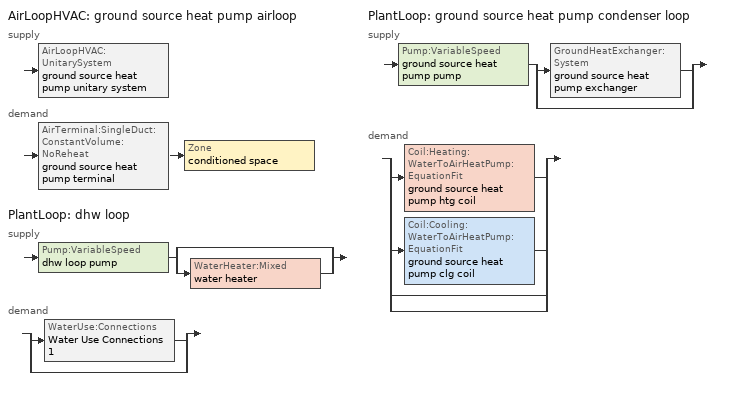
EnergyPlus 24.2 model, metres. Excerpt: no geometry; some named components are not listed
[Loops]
AirLoopHVAC 'ground source heat pump airloop'
 supply: AirLoopHVAC:UnitarySystem 'ground source heat pump unitary system'
 demand: AirTerminal:SingleDuct:ConstantVolume:NoReheat 'ground source heat pump terminal' > Zone 'conditioned space'
PlantLoop 'dhw loop'
 supply: Pump:VariableSpeed 'dhw loop pump' > split
  | bypass
  | WaterHeater:Mixed 'water heater'
 demand: split
  | WaterUse:Connections 'Water Use Connections 1'
  | bypass
PlantLoop 'ground source heat pump condenser loop'
 supply: Pump:VariableSpeed 'ground source heat pump pump' > split
  | GroundHeatExchanger:System 'ground source heat pump exchanger'
  | bypass
 demand: split
  | Coil:Heating:WaterToAirHeatPump:EquationFit 'ground source heat pump htg coil'
  | Coil:Cooling:WaterToAirHeatPump:EquationFit 'ground source heat pump clg coil'
  | bypass
  | bypass
[ZoneControl:Thermostat]
conditioned space Thermostat: Zone or ZoneList=conditioned space; Control Type Schedule=conditioned space Thermostat Schedule; Control 1=conditioned space temperature setpoint; Temperature Difference Between Cutout And Setpoint {deltaC}=0
[ThermostatSetpoint:DualSetpoint]
conditioned space temperature setpoint: Heating Setpoint Temperature Schedule=heating setpoint; Cooling Setpoint Temperature Schedule=cooling setpoint
[AirLoopHVAC:UnitarySystem] Control Type=Load; Controlling Zone or Thermostat Location=conditioned space; Dehumidification Control Type=None; Availability Schedule=Always On Discrete; Fan Placement=BlowThrough; DX Heating Coil Sizing Ratio=1; Use DOAS DX Cooling Coil=No; Minimum Supply Air Temperature {C}=2; Latent Load Control=SensibleOnlyLoadControl; Heating Supply Air Flow Rate Method=SupplyAirFlowRate; No Load Supply Air Flow Rate Method=SupplyAirFlowRate; No Load Supply Air Flow Rate {m3/s}=0; No Load Supply Air Flow Rate Control Set To Low Speed=Yes; Ancillary On-Cycle Electric Power {W}=0; Ancillary Off-Cycle Electric Power {W}=0
Name | Supply Fan | Supply Air Fan Operating Mode Schedule | Heating Coil | Cooling Supply Air Flow Rate Method | Heating Supply Air Flow Rate {m3/s} | Maximum Supply Air Temperature {C} | Maximum Outdoor Dry-Bulb Temperature for Supplemental Heater Operation {C} | Cooling Coil | Supplemental Heating Coil | Cooling Supply Air Flow Rate {m3/s}
unit heater unitary system | unit heater supply fan | unit heater auto fan schedule | unit heater htg coil | None | 0.00141584 | 48.8889 | 21
unit heater unitary system 1 | unit heater supply fan 1 | unit heater auto fan schedule 1 | unit heater htg coil 1 | None | 0.00141584 | 48.8889 | 21
ground source heat pump unitary system | ground source heat pump supply fan | ground source heat pump auto fan schedule | ground source heat pump htg coil | SupplyAirFlowRate | 0.510175 | 93.3333 | 4.44444 | ground source heat pump clg coil | ground source heat pump backup htg coil | 0.479027
[Fan:SystemModel] Availability Schedule=Always On Discrete; Speed Control Method=Discrete; Electric Power Minimum Flow Rate Fraction=0.2; Design Pressure Rise {Pa}=500; Motor Efficiency=1; Motor In Air Stream Fraction=1; Design Electric Power Consumption {W}=Autosize; Design Power Sizing Method=PowerPerFlow; Electric Power Per Unit Flow Rate Per Unit Pressure {W/((m3/s)-Pa)}=1.66667; Fan Total Efficiency=0.7; Motor Loss Radiative Fraction=0
Name | Design Maximum Air Flow Rate {m3/s} | Electric Power Per Unit Flow Rate {W/(m3/s)} | Number of Speeds | Speed Flow Fraction 1 | Speed Electric Power Fraction 1 | Speed Flow Fraction 2 | Speed Electric Power Fraction 2
unit heater supply fan; unit heater supply fan 1 | 0.00141584 | 1e-06 | 1 | 1 | 1
ground source heat pump supply fan | 0.510175 | 794.58 | 2 | 0.93895 | 0.82779 | 1 | 1
[Coil:Heating:Fuel] Availability Schedule=Always On Discrete; Fuel Type=NaturalGas; On Cycle Parasitic Electric Load {W}=0; Off Cycle Parasitic Fuel Load {W}=0
Name | Burner Efficiency | Nominal Capacity {W}
unit heater htg coil; unit heater htg coil 1 | 0.3 | 0.293071
ground source heat pump backup htg coil | 0.9 | 13375.8
[AirTerminal:SingleDuct:ConstantVolume:NoReheat]
ground source heat pump terminal: Availability Schedule=Always On Discrete; Maximum Air Flow Rate {m3/s}=0.510175
[Zone equipment]
conditioned space: unit heater unitary system, unit heater unitary system 1, ground source heat pump terminal
[AirLoopHVAC]
ground source heat pump airloop: Design Supply Air Flow Rate {m3/s}=0.510175; Design Return Air Flow Fraction of Supply Air Flow=1
[Sizing:System]
ground source heat pump airloop: Type of Load to Size On=Sensible; Design Outdoor Air Flow Rate {m3/s}=Autosize; Central Heating Maximum System Air Flow Ratio=0.3; Preheat Design Temperature {C}=7; Preheat Design Humidity Ratio {kgWater/kgDryAir}=0.008; Precool Design Temperature {C}=12.8; Precool Design Humidity Ratio {kgWater/kgDryAir}=0.008; Central Cooling Design Supply Air Temperature {C}=12.8; Central Heating Design Supply Air Temperature {C}=16.7; Type of Zone Sum to Use=NonCoincident; 100% Outdoor Air in Cooling=Yes; 100% Outdoor Air in Heating=Yes; Central Cooling Design Supply Air Humidity Ratio {kgWater/kgDryAir}=0.0085; Central Heating Design Supply Air Humidity Ratio {kgWater/kgDryAir}=0.008; Cooling Supply Air Flow Rate Method=DesignDay; Cooling Supply Air Flow Rate {m3/s}=0; Cooling Supply Air Flow Rate Per Floor Area {m3/s-m2}=0.00996765; Cooling Fraction of Autosized Cooling Supply Air Flow Rate=1; Cooling Supply Air Flow Rate Per Unit Cooling Capacity {m3/s-W}=3.94755e-05; Heating Supply Air Flow Rate Method=DesignDay; Heating Supply Air Flow Rate {m3/s}=0; Heating Supply Air Flow Rate Per Floor Area {m3/s-m2}=0.00996765; Heating Fraction of Autosized Heating Supply Air Flow Rate=1; Heating Fraction of Autosized Cooling Supply Air Flow Rate=1; Heating Supply Air Flow Rate Per Unit Heating Capacity {m3/s-W}=3.15882e-05; System Outdoor Air Method=ZoneSum; Zone Maximum Outdoor Air Fraction=1; Cooling Design Capacity Method=CoolingDesignCapacity; Cooling Design Capacity {W}=Autosize; Cooling Design Capacity Per Floor Area {W/m2}=234.7; Fraction of Autosized Cooling Design Capacity=1; Heating Design Capacity Method=HeatingDesignCapacity; Heating Design Capacity {W}=Autosize; Heating Design Capacity Per Floor Area {W/m2}=157; Fraction of Autosized Heating Design Capacity=1; Central Cooling Capacity Control Method=OnOff; Occupant Diversity=Autosize
[AvailabilityManager:Scheduled]
ground source heat pump airloop Availability Manager: Schedule=Always On Discrete
[Coil:Heating:WaterToAirHeatPump:EquationFit]
ground source heat pump htg coil: Rated Air Flow Rate {m3/s}=0.510175; Rated Water Flow Rate {m3/s}=0.000567812; Gross Rated Heating Capacity {W}=11900; Gross Rated Heating COP {W/W}=3.21972; Rated Entering Water Temperature {C}=15.5556; Rated Entering Air Dry-Bulb Temperature {C}=21.1111; Ratio of Rated Heating Capacity to Rated Cooling Capacity=1; Heating Capacity Curve=ground source heat pump htg cap curve; Heating Power Consumption Curve=ground source heat pump htg power curve; Part Load Fraction Correlation Curve=PLFCorrelationCurve 1
[Coil:Cooling:WaterToAirHeatPump:EquationFit]
ground source heat pump clg coil: Rated Air Flow Rate {m3/s}=0.479027; Rated Water Flow Rate {m3/s}=0.000567812; Gross Rated Total Cooling Capacity {W}=11900; Gross Rated Sensible Cooling Capacity {W}=9043.88; Gross Rated Cooling COP {W/W}=3.37548; Rated Entering Water Temperature {C}=26.6667; Rated Entering Air Dry-Bulb Temperature {C}=26.6667; Rated Entering Air Wet-Bulb Temperature {C}=19.4444; Total Cooling Capacity Curve=ground source heat pump clg total cap curve; Sensible Cooling Capacity Curve=ground source heat pump clg sens cap curve; Cooling Power Consumption Curve=ground source heat pump clg power curve; Part Load Fraction Correlation Curve=PLFCorrelationCurve; Nominal Time for Condensate Removal to Begin {s}=1000; Ratio of Initial Moisture Evaporation Rate and Steady State Latent Capacity=1.5; Maximum Cycling Rate {cycles/hr}=2.5; Latent Capacity Time Constant {s}=60; Fan Delay Time {s}=60
[PlantLoop] Fluid Type=Water; Minimum Loop Flow Rate {m3/s}=0; Plant Loop Demand Calculation Scheme=SingleSetpoint; Common Pipe Simulation=None
Name | Plant Equipment Operation Scheme | Maximum Loop Temperature {C} | Minimum Loop Temperature {C} | Maximum Loop Flow Rate {m3/s} | Plant Loop Volume {m3} | Load Distribution Scheme
dhw loop | dhw loop Operation Schemes | 100 | 0 | 0.01 | 0.003 | Optimal
ground source heat pump condenser loop | ground source heat pump condenser loop Operation Schemes | 48.88889 | -10.1556 | 0.000567812 | Autocalculate | SequentialLoad
[Sizing:Plant] Loop Design Temperature Difference {deltaC}=5.55556; Sizing Option=NonCoincident; Zone Timesteps in Averaging Window=1; Coincident Sizing Factor Mode=None
Name | Loop Type | Design Loop Exit Temperature {C}
dhw loop | Heating | 56
ground source heat pump condenser loop | Condenser | 29.4444
[Pump:VariableSpeed] Motor Efficiency=0.85; Fraction of Motor Inefficiencies to Fluid Stream=0; Coefficient 1 of the Part Load Performance Curve=0; Coefficient 2 of the Part Load Performance Curve=1; Coefficient 3 of the Part Load Performance Curve=0; Coefficient 4 of the Part Load Performance Curve=0; Design Minimum Flow Rate {m3/s}=0; Pump Control Type=Intermittent; Skin Loss Radiative Fraction=0.5; Design Power Sizing Method=PowerPerFlowPerPressure; Design Electric Power per Unit Flow Rate {W/(m3/s)}=348701.1; Design Shaft Power per Unit Flow Rate per Unit Head {W/((m3/s)-Pa)}=1.28205; Design Minimum Flow Rate Fraction=0
Name | Design Maximum Flow Rate {m3/s} | Design Pump Head {Pa} | Design Power Consumption {W}
dhw loop pump | 0.01 | 1 | 0
ground source heat pump pump | 0.0101511 | 20000 | 270.696
[WaterHeater:Mixed]
water heater: Tank Volume {m3}=0.170344; Setpoint Temperature Schedule=water heater setpoint; Deadband Temperature Difference {deltaC}=2; Maximum Temperature Limit {C}=99; Heater Control Type=Cycle; Heater Maximum Capacity {W}=5500.06; Heater Minimum Capacity {W}=0; Heater Ignition Minimum Flow Rate {m3/s}=0; Heater Ignition Delay {s}=0; Heater Fuel Type=Electricity; Heater Thermal Efficiency=1; Off Cycle Parasitic Fuel Consumption Rate {W}=0; Off Cycle Parasitic Fuel Type=Electricity; Off Cycle Parasitic Heat Fraction to Tank=0; On Cycle Parasitic Fuel Consumption Rate {W}=0; On Cycle Parasitic Fuel Type=Electricity; On Cycle Parasitic Heat Fraction to Tank=0; Ambient Temperature Indicator=Zone; Ambient Temperature Zone=conditioned space; Off Cycle Loss Coefficient to Ambient Temperature {W/K}=1.53643; Off Cycle Loss Fraction to Zone=1; On Cycle Loss Coefficient to Ambient Temperature {W/K}=1.53643; On Cycle Loss Fraction to Zone=1; Use Side Effectiveness=1; Source Side Effectiveness=1; Use Side Design Flow Rate {m3/s}=Autosize; Source Side Design Flow Rate {m3/s}=Autosize; Indirect Water Heating Recovery Time {hr}=1.5; Source Side Flow Control Mode=IndirectHeatPrimarySetpoint
[WaterHeater:Sizing]
water heater: Design Mode=PeakDraw; Time Storage Can Meet Peak Draw {hr}=0.538503; Time for Tank Recovery {hr}=0; Nominal Tank Volume for Autosizing Plant Connections {m3}=1
[SetpointManager:Scheduled]
Setpoint Manager Scheduled 1: Control Variable=Temperature; Schedule=dhw temp
[WaterUse:Connections]
Water Use Connections 1: Drain Water Heat Exchanger Type=None; Drain Water Heat Exchanger Destination=Plant; Water Use Equipment Name 1=dhw fixtures; Water Use Equipment Name 2=dhw distribution waste; Water Use Equipment Name 3=clothes washer; Water Use Equipment Name 4=dishwasher
[WaterUse:Equipment]
Name | Peak Flow Rate {m3/s} | Flow Rate Fraction Schedule | Target Temperature Schedule
dhw fixtures | 2.41897e-06 | dhw fixtures schedule | mixed water temperature schedule
dhw distribution waste | 7.3333e-07 | dhw fixtures schedule | mixed water temperature schedule
clothes washer | 9.69919e-07 | clothes washer schedule
dishwasher | 2.90872e-07 | dishwasher schedule
[PlantEquipmentOperationSchemes] Control Scheme Schedule Name 1=Always On Discrete
Name | Control Scheme Object Type 1 | Control Scheme Name 1
dhw loop Operation Schemes | PlantEquipmentOperation:HeatingLoad | dhw loop Heating Operation Scheme
ground source heat pump condenser loop Operation Schemes | PlantEquipmentOperation:Uncontrolled | ground source heat pump condenser loop Uncontrolled Operation Scheme
[PlantEquipmentOperation:HeatingLoad]
dhw loop Heating Operation Scheme: Load Range Lower Limit 1 {W}=0; Load Range Upper Limit 1 {W}=1000000000; Range Equipment List Name 1=dhw loop Heating Equipment List
[PlantEquipmentList]
dhw loop Heating Equipment List: WaterHeater:Mixed, water heater
ground source heat pump condenser loop Uncontrolled Equipment List: GroundHeatExchanger:System, ground source heat pump exchanger
[SetpointManager:FollowGroundTemperature]
ground source heat pump condenser loop temp: Control Variable=Temperature; Offset Temperature Difference {deltaC}=0; Maximum Setpoint Temperature {C}=48.88889; Minimum Setpoint Temperature {C}=-10.1556
[PlantEquipmentOperation:Uncontrolled]
ground source heat pump condenser loop Uncontrolled Operation Scheme: Equipment List=ground source heat pump condenser loop Uncontrolled Equipment List
[EnergyManagementSystem:GlobalVariable]
ground_source_heat_pump_airloop_Fan_RTF
infil_program_Qfan
infil_program_Qinf
natural_vent_program_Qnv
natural_vent_program_Qwhf
[EnergyManagementSystem:InternalVariable]
Name | Internal Data Index Key | Internal Data Type
ground_source_heat_pump_airloop_max_sup_fan_mfr | ground source heat pump supply fan | Fan Maximum Mass Flow Rate
ground_source_heat_pump_pump_rated_mfr | ground source heat pump pump | Pump Maximum Mass Flow Rate
[EnergyManagementSystem:Sensor]
Name | Output:Variable or Output:Meter Index Key | Output:Variable or Output:Meter
airflow_gain | infil flow | Infiltration Sensible Heat Gain Energy
airflow_gain_1 | natural vent flow | Infiltration Sensible Heat Gain Energy
airflow_gain_2 | whole house fan flow | Infiltration Sensible Heat Gain Energy
airflow_loss | infil flow | Infiltration Sensible Heat Loss Energy
airflow_loss_1 | natural vent flow | Infiltration Sensible Heat Loss Energy
airflow_loss_2 | whole house fan flow | Infiltration Sensible Heat Loss Energy
clg_load_cond |  | Cooling:EnergyTransfer:Zone:CONDITIONED SPACE
clg_sp_s; clg_sp_s_1 | cooling setpoint | Schedule Value
clothes_dryer_exhaust_0_sch_s | clothes dryer exhaust 0 schedule | Schedule Value
conditioned_space_clg_unmet_s | conditioned space | Zone Cooling Setpoint Not Met Time
conditioned_space_htg_unmet_s | conditioned space | Zone Heating Setpoint Not Met Time
cool_season | cooling season schedule | Schedule Value
dhw_loss | water heater | Water Heater Heat Loss Energy
dhw_rtf | water heater | Water Heater Runtime Fraction
fridge_tin_s; tin_s; tin_s_1 | conditioned space | Zone Mean Air Temperature
ground_source_heat_pump_airloop_Fan_RTF_s | ground source heat pump supply fan | Fan Runtime Fraction Speed 1
ground_source_heat_pump_airloop_Fan_RTF_s_1 | ground source heat pump supply fan | Fan Runtime Fraction Speed 2
ground_source_heat_pump_backup_htg_coil_s; ground_source_heat_pump_backup_htg_coil_s_1 | ground source heat pump backup htg coil | Heating Coil Heating Energy
ground_source_heat_pump_clg_coil_s; ground_source_heat_pump_clg_coil_s_1 | ground source heat pump clg coil | Cooling Coil Total Cooling Energy
ground_source_heat_pump_htg_coil_s; ground_source_heat_pump_htg_coil_s_1 | ground source heat pump htg coil | Heating Coil Heating Energy
ground_source_heat_pump_pump_mfr_s | ground source heat pump pump | Pump Mass Flow Rate
ground_source_heat_pump_pump_s | ground source heat pump pump | Pump Electricity Energy
ground_source_heat_pump_supply_fan_s | ground source heat pump supply fan | Fan Electricity Energy
ground_source_heat_pump_unitary_system_plr_s | ground source heat pump unitary system | Unitary System Part Load Ratio
htg_load_cond |  | Heating:EnergyTransfer:Zone:CONDITIONED SPACE
htg_sp_s; htg_sp_s_1 | heating setpoint | Schedule Value
ig_ee_conv | clothes dryer | Electric Equipment Convective Heating Energy
ig_ee_conv_1 | clothes washer | Electric Equipment Convective Heating Energy
ig_ee_conv_2 | cooking range | Electric Equipment Convective Heating Energy
ig_ee_conv_3 | dishwasher | Electric Equipment Convective Heating Energy
ig_ee_conv_4 | fridge | Electric Equipment Convective Heating Energy
ig_ee_conv_5 | misc plug loads | Electric Equipment Convective Heating Energy
ig_ee_conv_6 | whole house fan | Electric Equipment Convective Heating Energy
ig_ee_rad | clothes dryer | Electric Equipment Radiant Heating Energy
ig_ee_rad_1 | clothes washer | Electric Equipment Radiant Heating Energy
ig_ee_rad_2 | cooking range | Electric Equipment Radiant Heating Energy
ig_ee_rad_3 | dishwasher | Electric Equipment Radiant Heating Energy
ig_ee_rad_4 | fridge | Electric Equipment Radiant Heating Energy
ig_ee_rad_5 | misc plug loads | Electric Equipment Radiant Heating Energy
ig_ee_rad_6 | whole house fan | Electric Equipment Radiant Heating Energy
ig_lgt_conv | interior lighting | Lights Convective Heating Energy
ig_lgt_rad | interior lighting | Lights Radiant Heating Energy
ig_lgt_vis | interior lighting | Lights Visible Radiation Heating Energy
ig_oe_conv | clothes dryer 1 | Other Equipment Convective Heating Energy
ig_oe_conv_1 | cooking range 1 | Other Equipment Convective Heating Energy
ig_oe_conv_2 | general water use latent | Other Equipment Convective Heating Energy
ig_oe_conv_3 | general water use sensible | Other Equipment Convective Heating Energy
ig_oe_conv_4 | water heater energy adjustment1 | Other Equipment Convective Heating Energy
ig_oe_rad | clothes dryer 1 | Other Equipment Radiant Heating Energy
ig_oe_rad_1 | cooking range 1 | Other Equipment Radiant Heating Energy
ig_oe_rad_2 | general water use latent | Other Equipment Radiant Heating Energy
ig_oe_rad_3 | general water use sensible | Other Equipment Radiant Heating Energy
ig_oe_rad_4 | water heater energy adjustment1 | Other Equipment Radiant Heating Energy
ig_ppl_conv | occupants | People Convective Heating Energy
ig_ppl_rad | occupants | People Radiant Heating Energy
im_conv | furniture mass conditioned space 1 | Surface Inside Face Convection Heat Gain Energy
im_conv_1 | partition wall mass | Surface Inside Face Convection Heat Gain Energy
im_ig | furniture mass conditioned space 1 | Surface Inside Face Internal Gains Radiation Heat Gain Energy
im_ig_1 | partition wall mass | Surface Inside Face Internal Gains Radiation Heat Gain Energy
im_lgt | furniture mass conditioned space 1 | Surface Inside Face Lights Radiation Heat Gain Energy
im_lgt_1 | partition wall mass | Surface Inside Face Lights Radiation Heat Gain Energy
im_sol | furniture mass conditioned space 1 | Surface Inside Face Solar Radiation Heat Gain Energy
im_sol_1 | partition wall mass | Surface Inside Face Solar Radiation Heat Gain Energy
im_surf | furniture mass conditioned space 1 | Surface Inside Face Net Surface Thermal Radiation Heat Gain Energy
im_surf_1 | partition wall mass | Surface Inside Face Net Surface Thermal Radiation Heat Gain Energy
mv_conv | mech vent house fan | Electric Equipment Convective Heating Energy
mv_conv_1 | mech vent house fan cfis | Electric Equipment Convective Heating Energy
mv_conv_2 | mech vent house fan latent load | Other Equipment Convective Heating Energy
mv_conv_3 | mech vent house fan sensible load | Other Equipment Convective Heating Energy
mv_rad | mech vent house fan | Electric Equipment Radiant Heating Energy
mv_rad_1 | mech vent house fan cfis | Electric Equipment Radiant Heating Energy
mv_rad_2 | mech vent house fan latent load | Other Equipment Radiant Heating Energy
mv_rad_3 | mech vent house fan sensible load | Other Equipment Radiant Heating Energy
natural_vent_s | natural vent schedule | Schedule Value
out_pb_s |  | Site Outdoor Air Barometric Pressure
out_wt_s |  | Site Outdoor Air Humidity Ratio
site_vw_s |  | Site Wind Speed
ss_back_out | Window1 | Surface Window Shortwave from Zone Back Out Window Heat Transfer Rate
ss_back_out_1 | Window2 | Surface Window Shortwave from Zone Back Out Window Heat Transfer Rate
ss_back_out_2 | Window27 | Surface Window Shortwave from Zone Back Out Window Heat Transfer Rate
ss_back_out_3 | Window31 | Surface Window Shortwave from Zone Back Out Window Heat Transfer Rate
ss_back_out_4 | Window32 | Surface Window Shortwave from Zone Back Out Window Heat Transfer Rate
ss_back_out_5 | Window37 | Surface Window Shortwave from Zone Back Out Window Heat Transfer Rate
ss_back_out_6 | Window8 | Surface Window Shortwave from Zone Back Out Window Heat Transfer Rate
ss_conv | Door1 | Surface Inside Face Convection Heat Gain Energy
ss_conv_1 | Window1 | Surface Inside Face Convection Heat Gain Energy
ss_conv_2 | Window2 | Surface Inside Face Convection Heat Gain Energy
ss_conv_3 | Window27 | Surface Inside Face Convection Heat Gain Energy
ss_conv_4 | Window31 | Surface Inside Face Convection Heat Gain Energy
ss_conv_5 | Window32 | Surface Inside Face Convection Heat Gain Energy
ss_conv_6 | Window37 | Surface Inside Face Convection Heat Gain Energy
ss_conv_7 | Window8 | Surface Inside Face Convection Heat Gain Energy
ss_ig | Door1 | Surface Inside Face Internal Gains Radiation Heat Gain Energy
ss_ig_1 | Window1 | Surface Inside Face Internal Gains Radiation Heat Gain Energy
ss_ig_2 | Window2 | Surface Inside Face Internal Gains Radiation Heat Gain Energy
ss_ig_3 | Window27 | Surface Inside Face Internal Gains Radiation Heat Gain Energy
ss_ig_4 | Window31 | Surface Inside Face Internal Gains Radiation Heat Gain Energy
ss_ig_5 | Window32 | Surface Inside Face Internal Gains Radiation Heat Gain Energy
ss_ig_6 | Window37 | Surface Inside Face Internal Gains Radiation Heat Gain Energy
ss_ig_7 | Window8 | Surface Inside Face Internal Gains Radiation Heat Gain Energy
ss_lgt | Door1 | Surface Inside Face Lights Radiation Heat Gain Energy
ss_sol | Door1 | Surface Inside Face Solar Radiation Heat Gain Energy
ss_surf | Door1 | Surface Inside Face Net Surface Thermal Radiation Heat Gain Energy
ss_surf_1 | Window1 | Surface Inside Face Net Surface Thermal Radiation Heat Gain Energy
ss_surf_2 | Window2 | Surface Inside Face Net Surface Thermal Radiation Heat Gain Energy
ss_surf_3 | Window27 | Surface Inside Face Net Surface Thermal Radiation Heat Gain Energy
ss_surf_4 | Window31 | Surface Inside Face Net Surface Thermal Radiation Heat Gain Energy
ss_surf_5 | Window32 | Surface Inside Face Net Surface Thermal Radiation Heat Gain Energy
ss_surf_6 | Window37 | Surface Inside Face Net Surface Thermal Radiation Heat Gain Energy
ss_surf_7 | Window8 | Surface Inside Face Net Surface Thermal Radiation Heat Gain Energy
ss_trans_in | Window1 | Surface Window Transmitted Solar Radiation Rate
ss_trans_in_1 | Window2 | Surface Window Transmitted Solar Radiation Rate
ss_trans_in_2 | Window27 | Surface Window Transmitted Solar Radiation Rate
ss_trans_in_3 | Window31 | Surface Window Transmitted Solar Radiation Rate
ss_trans_in_4 | Window32 | Surface Window Transmitted Solar Radiation Rate
ss_trans_in_5 | Window37 | Surface Window Transmitted Solar Radiation Rate
ss_trans_in_6 | Window8 | Surface Window Transmitted Solar Radiation Rate
ss_trans_out | Window1 | Surface Inside Face Initial Transmitted Diffuse Transmitted Out Window Solar Radiation Rate
ss_trans_out_1 | Window2 | Surface Inside Face Initial Transmitted Diffuse Transmitted Out Window Solar Radiation Rate
ss_trans_out_2 | Window27 | Surface Inside Face Initial Transmitted Diffuse Transmitted Out Window Solar Radiation Rate
ss_trans_out_3 | Window31 | Surface Inside Face Initial Transmitted Diffuse Transmitted Out Window Solar Radiation Rate
ss_trans_out_4 | Window32 | Surface Inside Face Initial Transmitted Diffuse Transmitted Out Window Solar Radiation Rate
ss_trans_out_5 | Window37 | Surface Inside Face Initial Transmitted Diffuse Transmitted Out Window Solar Radiation Rate
ss_trans_out_6 | Window8 | Surface Inside Face Initial Transmitted Diffuse Transmitted Out Window Solar Radiation Rate
s_conv | Floor1 | Surface Inside Face Convection Heat Gain Energy
s_conv_1 | FoundationWall1 | Surface Inside Face Convection Heat Gain Energy
s_conv_10 | Wall1:225 | Surface Inside Face Convection Heat Gain Energy
s_conv_11 | Wall1:315 | Surface Inside Face Convection Heat Gain Energy
s_conv_12 | Wall1:45 | Surface Inside Face Convection Heat Gain Energy
s_conv_2 | inferred conditioned ceiling | Surface Inside Face Convection Heat Gain Energy
s_conv_3 | inferred conditioned floor | Surface Inside Face Convection Heat Gain Energy
s_conv_4 | RimJoist1:135 | Surface Inside Face Convection Heat Gain Energy
s_conv_5 | RimJoist1:225 | Surface Inside Face Convection Heat Gain Energy
s_conv_6 | RimJoist1:315 | Surface Inside Face Convection Heat Gain Energy
s_conv_7 | RimJoist1:45 | Surface Inside Face Convection Heat Gain Energy
s_conv_8 | Slab1 | Surface Inside Face Convection Heat Gain Energy
s_conv_9 | Wall1:135 | Surface Inside Face Convection Heat Gain Energy
s_ig | Floor1 | Surface Inside Face Internal Gains Radiation Heat Gain Energy
s_ig_1 | FoundationWall1 | Surface Inside Face Internal Gains Radiation Heat Gain Energy
s_ig_10 | Wall1:225 | Surface Inside Face Internal Gains Radiation Heat Gain Energy
s_ig_11 | Wall1:315 | Surface Inside Face Internal Gains Radiation Heat Gain Energy
s_ig_12 | Wall1:45 | Surface Inside Face Internal Gains Radiation Heat Gain Energy
s_ig_2 | inferred conditioned ceiling | Surface Inside Face Internal Gains Radiation Heat Gain Energy
s_ig_3 | inferred conditioned floor | Surface Inside Face Internal Gains Radiation Heat Gain Energy
s_ig_4 | RimJoist1:135 | Surface Inside Face Internal Gains Radiation Heat Gain Energy
s_ig_5 | RimJoist1:225 | Surface Inside Face Internal Gains Radiation Heat Gain Energy
s_ig_6 | RimJoist1:315 | Surface Inside Face Internal Gains Radiation Heat Gain Energy
s_ig_7 | RimJoist1:45 | Surface Inside Face Internal Gains Radiation Heat Gain Energy
s_ig_8 | Slab1 | Surface Inside Face Internal Gains Radiation Heat Gain Energy
s_ig_9 | Wall1:135 | Surface Inside Face Internal Gains Radiation Heat Gain Energy
s_lgt | Floor1 | Surface Inside Face Lights Radiation Heat Gain Energy
s_lgt_1 | FoundationWall1 | Surface Inside Face Lights Radiation Heat Gain Energy
s_lgt_10 | Wall1:225 | Surface Inside Face Lights Radiation Heat Gain Energy
s_lgt_11 | Wall1:315 | Surface Inside Face Lights Radiation Heat Gain Energy
s_lgt_12 | Wall1:45 | Surface Inside Face Lights Radiation Heat Gain Energy
s_lgt_2 | inferred conditioned ceiling | Surface Inside Face Lights Radiation Heat Gain Energy
s_lgt_3 | inferred conditioned floor | Surface Inside Face Lights Radiation Heat Gain Energy
s_lgt_4 | RimJoist1:135 | Surface Inside Face Lights Radiation Heat Gain Energy
s_lgt_5 | RimJoist1:225 | Surface Inside Face Lights Radiation Heat Gain Energy
s_lgt_6 | RimJoist1:315 | Surface Inside Face Lights Radiation Heat Gain Energy
s_lgt_7 | RimJoist1:45 | Surface Inside Face Lights Radiation Heat Gain Energy
s_lgt_8 | Slab1 | Surface Inside Face Lights Radiation Heat Gain Energy
s_lgt_9 | Wall1:135 | Surface Inside Face Lights Radiation Heat Gain Energy
s_sol | Floor1 | Surface Inside Face Solar Radiation Heat Gain Energy
s_sol_1 | FoundationWall1 | Surface Inside Face Solar Radiation Heat Gain Energy
s_sol_10 | Wall1:225 | Surface Inside Face Solar Radiation Heat Gain Energy
s_sol_11 | Wall1:315 | Surface Inside Face Solar Radiation Heat Gain Energy
s_sol_12 | Wall1:45 | Surface Inside Face Solar Radiation Heat Gain Energy
s_sol_2 | inferred conditioned ceiling | Surface Inside Face Solar Radiation Heat Gain Energy
s_sol_3 | inferred conditioned floor | Surface Inside Face Solar Radiation Heat Gain Energy
s_sol_4 | RimJoist1:135 | Surface Inside Face Solar Radiation Heat Gain Energy
s_sol_5 | RimJoist1:225 | Surface Inside Face Solar Radiation Heat Gain Energy
s_sol_6 | RimJoist1:315 | Surface Inside Face Solar Radiation Heat Gain Energy
s_sol_7 | RimJoist1:45 | Surface Inside Face Solar Radiation Heat Gain Energy
s_sol_8 | Slab1 | Surface Inside Face Solar Radiation Heat Gain Energy
s_sol_9 | Wall1:135 | Surface Inside Face Solar Radiation Heat Gain Energy
s_surf | Floor1 | Surface Inside Face Net Surface Thermal Radiation Heat Gain Energy
s_surf_1 | FoundationWall1 | Surface Inside Face Net Surface Thermal Radiation Heat Gain Energy
s_surf_10 | Wall1:225 | Surface Inside Face Net Surface Thermal Radiation Heat Gain Energy
s_surf_11 | Wall1:315 | Surface Inside Face Net Surface Thermal Radiation Heat Gain Energy
s_surf_12 | Wall1:45 | Surface Inside Face Net Surface Thermal Radiation Heat Gain Energy
s_surf_2 | inferred conditioned ceiling | Surface Inside Face Net Surface Thermal Radiation Heat Gain Energy
s_surf_3 | inferred conditioned floor | Surface Inside Face Net Surface Thermal Radiation Heat Gain Energy
s_surf_4 | RimJoist1:135 | Surface Inside Face Net Surface Thermal Radiation Heat Gain Energy
s_surf_5 | RimJoist1:225 | Surface Inside Face Net Surface Thermal Radiation Heat Gain Energy
s_surf_6 | RimJoist1:315 | Surface Inside Face Net Surface Thermal Radiation Heat Gain Energy
s_surf_7 | RimJoist1:45 | Surface Inside Face Net Surface Thermal Radiation Heat Gain Energy
s_surf_8 | Slab1 | Surface Inside Face Net Surface Thermal Radiation Heat Gain Energy
s_surf_9 | Wall1:135 | Surface Inside Face Net Surface Thermal Radiation Heat Gain Energy
tout_s | conditioned space | Zone Outdoor Air Drybulb Temperature
unit_heater_htg_coil_1_s | unit heater htg coil 1 | Heating Coil Heating Energy
unit_heater_htg_coil_s | unit heater htg coil | Heating Coil Heating Energy
unit_heater_supply_fan_1_s | unit heater supply fan 1 | Fan Electricity Energy
unit_heater_supply_fan_s | unit heater supply fan | Fan Electricity Energy
water_heater_energy | water heater | Water Heater Electricity Rate
water_heater_off_cycle_parasitic | water heater | Water Heater Off Cycle Parasitic Electricity Rate
water_heater_on_cycle_parasitic | water heater | Water Heater On Cycle Parasitic Electricity Rate
win_s | conditioned space | Zone Air Humidity Ratio
[EnergyManagementSystem:Actuator]
Name | Actuated Component Unique | Actuated Component Type | Actuated Component Control Type
fridge_schedule_act | fridge schedule | Schedule:Constant | Schedule Value
ground_source_heat_pump_pump_pressure_rise_act | ground source heat pump pump | Pump | Pump Pressure Rise
infil_flow_act | infil flow | Zone Infiltration | Air Exchange Flow Rate
mech_vent_house_fan_cfis_act | mech vent house fan cfis | ElectricEquipment | Electricity Rate
mech_vent_house_fan_latent_load_act | mech vent house fan latent load | OtherEquipment | Power Level
mech_vent_house_fan_sensible_load_act | mech vent house fan sensible load | OtherEquipment | Power Level
natural_vent_flow_act | natural vent flow | Zone Infiltration | Air Exchange Flow Rate
water_heater_ec_adj_act | water heater energy adjustment1 | OtherEquipment | Power Level
whole_house_fan_act | whole house fan | ElectricEquipment | Electricity Rate
whole_house_fan_flow_act | whole house fan flow | Zone Infiltration | Air Exchange Flow Rate
whole_house_fan_mix_act | whole house fan mix | ZoneMixing | Air Exchange Flow Rate
[EnergyManagementSystem:Program]
component_loads_program: Set loads_htg_walls = 0; Set loads_htg_rim_joists = 0; Set loads_htg_foundation_walls = 0; Set loads_htg_floors = 0; Set loads_htg_slabs = 0; Set loads_htg_ceilings = 0; Set loads_htg_roofs = 0; Set loads_htg_windows_conduction = 0; Set loads_htg_windows_solar = 0; Set loads_htg_doors = 0; Set loads_htg_skylights_conduction = 0; Set loads_htg_skylights_solar = 0; Set loads_htg_internal_mass = 0; Set loads_htg_intgains = 0; Set loads_htg_lighting = 0; Set loads_htg_infil = 0; Set loads_htg_mechvent = 0; Set loads_htg_natvent = 0; Set loads_htg_whf = 0; Set loads_htg_ducts = 0; Set loads_clg_walls = 0; Set loads_clg_rim_joists = 0; Set loads_clg_foundation_walls = 0; Set loads_clg_floors = 0; Set loads_clg_slabs = 0; Set loads_clg_ceilings = 0; Set loads_clg_roofs = 0; Set loads_clg_windows_conduction = 0; Set loads_clg_windows_solar = 0; Set loads_clg_doors = 0; Set loads_clg_skylights_conduction = 0; Set loads_clg_skylights_solar = 0; Set loads_clg_internal_mass = 0; Set loads_clg_intgains = 0; Set loads_clg_lighting = 0; Set loads_clg_infil = 0; Set loads_clg_mechvent = 0; Set loads_clg_natvent = 0; Set loads_clg_whf = 0; Set loads_clg_ducts = 0; Set hr_walls = 0; Set hr_walls = hr_walls + s_conv_9 + s_ig_9 + s_sol_9 + s_lgt_9 + s_surf_9; Set hr_walls = hr_walls + s_conv_10 + s_ig_10 + s_sol_10 + s_lgt_10 + s_surf_10; Set hr_walls = hr_walls + s_conv_11 + s_ig_11 + s_sol_11 + s_lgt_11 + s_surf_11; Set hr_walls = hr_walls + s_conv_12 + s_ig_12 + s_sol_12 + s_lgt_12 + s_surf_12; Set hr_rim_joists = 0; Set hr_rim_joists = hr_rim_joists + s_conv_4 + s_ig_4 + s_sol_4 + s_lgt_4 + s_surf_4; Set hr_rim_joists = hr_rim_joists + s_conv_5 + s_ig_5 + s_sol_5 + s_lgt_5 + s_surf_5; Set hr_rim_joists = hr_rim_joists + s_conv_6 + s_ig_6 + s_sol_6 + s_lgt_6 + s_surf_6; Set hr_rim_joists = hr_rim_joists + s_conv_7 + s_ig_7 + s_sol_7 + s_lgt_7 + s_surf_7; Set hr_foundation_walls = 0; Set hr_foundation_walls = hr_foundation_walls + s_conv_1 + s_ig_1 + s_sol_1 + s_lgt_1 + s_surf_1; Set hr_floors = 0; Set hr_slabs = 0; Set hr_slabs = hr_slabs + s_conv_8 + s_ig_8 + s_sol_8 + s_lgt_8 + s_surf_8; Set hr_ceilings = 0; Set hr_ceilings = hr_ceilings + s_conv + s_ig + s_sol + s_lgt + s_surf; Set hr_roofs = 0; Set hr_windows_conduction = 0; Set hr_windows_conduction = hr_windows_conduction + ss_conv_1; Set hr_windows_conduction = hr_windows_conduction + ss_ig_1; Set hr_windows_conduction = hr_windows_conduction + ss_surf_1; Set hr_windows_conduction = hr_windows_conduction + ss_conv_2; Set hr_windows_conduction = hr_windows_conduction + ss_ig_2; Set hr_windows_conduction = hr_windows_conduction + ss_surf_2; Set hr_windows_conduction = hr_windows_conduction + ss_conv_3; Set hr_windows_conduction = hr_windows_conduction + ss_ig_3; Set hr_windows_conduction = hr_windows_conduction + ss_surf_3; Set hr_windows_conduction = hr_windows_conduction + ss_conv_4; Set hr_windows_conduction = hr_windows_conduction + ss_ig_4; Set hr_windows_conduction = hr_windows_conduction + ss_surf_4; Set hr_windows_conduction = hr_windows_conduction + ss_conv_5; Set hr_windows_conduction = hr_windows_conduction + ss_ig_5; Set hr_windows_conduction = hr_windows_conduction + ss_surf_5; Set hr_windows_conduction = hr_windows_conduction + ss_conv_6; Set hr_windows_conduction = hr_windows_conduction + ss_ig_6; Set hr_windows_conduction = hr_windows_conduction + ss_surf_6; Set hr_windows_conduction = hr_windows_conduction + ss_conv_7; Set hr_windows_conduction = hr_windows_conduction + ss_ig_7; Set hr_windows_conduction = hr_windows_conduction + ss_surf_7; Set hr_windows_solar = 0; Set hr_windows_solar = hr_windows_solar - ss_trans_in * ZoneTimestep * 3600 + ss_back_out * ZoneTimestep * 3600 + ss_trans_out * ZoneTimestep * 3600; Set hr_windows_solar = hr_windows_solar - ss_trans_in_1 * ZoneTimestep * 3600 + ss_back_out_1 * ZoneTimestep * 3600 + ss_trans_out_1 * ZoneTimestep * 3600; Set hr_windows_solar = hr_windows_solar - ss_trans_in_2 * ZoneTimestep * 3600 + ss_back_out_2 * ZoneTimestep * 3600 + ss_trans_out_2 * ZoneTimestep * 3600; Set hr_windows_solar = hr_windows_solar - ss_trans_in_3 * ZoneTimestep * 3600 + ss_back_out_3 * ZoneTimestep * 3600 + ss_trans_out_3 * ZoneTimestep * 3600; Set hr_windows_solar = hr_windows_solar - ss_trans_in_4 * ZoneTimestep * 3600 + ss_back_out_4 * ZoneTimestep * 3600 + ss_trans_out_4 * ZoneTimestep * 3600; Set hr_windows_solar = hr_windows_solar - ss_trans_in_5 * ZoneTimestep * 3600 + ss_back_out_5 * ZoneTimestep * 3600 + ss_trans_out_5 * ZoneTimestep * 3600; Set hr_windows_solar = hr_windows_solar - ss_trans_in_6 * ZoneTimestep * 3600 + ss_back_out_6 * ZoneTimestep * 3600 + ss_trans_out_6 * ZoneTimestep * 3600; Set hr_doors = 0; Set hr_doors = hr_doors + ss_sol; Set hr_doors = hr_doors + ss_lgt; Set hr_doors = hr_doors + ss_conv; Set hr_doors = hr_doors + ss_ig; Set hr_doors = hr_doors + ss_surf; Set hr_skylights_conduction = 0; Set hr_skylights_solar = 0; Set hr_internal_mass = 0; Set hr_internal_mass = hr_internal_mass + s_conv_2 + s_ig_2 + s_sol_2 + s_lgt_2 + s_surf_2; Set hr_internal_mass = hr_internal_mass + s_conv_3 + s_ig_3 + s_sol_3 + s_lgt_3 + s_surf_3; Set hr_internal_mass = hr_internal_mass + im_conv + im_ig + im_sol + im_lgt + im_surf; Set hr_internal_mass = hr_internal_mass + im_conv_1 + im_ig_1 + im_sol_1 + im_lgt_1 + im_surf_1; Set hr_intgains = 0; Set hr_intgains = hr_intgains - ig_ee_conv - ig_ee_rad - ig_ee_conv_1 - ig_ee_rad_1 - ig_ee_conv_2 - ig_ee_rad_2 - ig_ee_conv_3 - ig_ee_rad_3 - ig_ee_conv_4 - ig_ee_rad_4 - ig_ee_conv_5 - ig_ee_rad_5 - ig_ee_conv_6 - ig_ee_rad_6 - ig_oe_conv - ig_oe_rad - ig_oe_conv_1 - ig_oe_rad_1 - ig_oe_conv_2 - ig_oe_rad_2 - ig_oe_conv_3 - ig_oe_rad_3 - ig_oe_conv_4 - ig_oe_rad_4 - ig_ppl_conv - ig_ppl_rad; Set hr_lighting = 0; Set hr_lighting = hr_lighting - ig_lgt_conv - ig_lgt_rad - ig_lgt_vis; Set hr_infil = 0; Set hr_infil = hr_infil - airflow_gain + airflow_loss; Set hr_natvent = 0; Set hr_natvent = hr_natvent - airflow_gain_1 + airflow_loss_1; Set hr_whf = 0; Set hr_whf = hr_whf - airflow_gain_2 + airflow_loss_2; Set hr_mechvent = 0; Set hr_mechvent = hr_mechvent - mv_conv - mv_rad - mv_conv_1 - mv_rad_1 - mv_conv_2 - mv_rad_2 - mv_conv_3 - mv_rad_3; Set hr_ducts = 0; Set hr_intgains = hr_intgains + dhw_loss * (1.0*(1-dhw_rtf) + 1.0*dhw_rtf); Set htg_mode = 0; Set clg_mode = 0; If (htg_load_cond > 0); Set htg_mode = 1.0; ElseIf (clg_load_cond > 0); Set clg_mode = 1.0; Else; Set htg_season = 0; Set clg_season = 0; If ((DayOfYear >= 1) && (DayOfYear <= 365)); Set clg_season = 1; EndIf; If ((DayOfYear >= 1) && (DayOfYear <= 365)); Set htg_season = 1; EndIf; If ((airflow_gain_1 <> 0) || (airflow_loss_1 <> 0)) && (clg_season == 1); Set clg_mode = 1.0; ElseIf ((airflow_gain_2 <> 0) || (airflow_loss_2 <> 0)) && (clg_season == 1); Set clg_mode = 1.0; Else; Set Tmid_setpoint = (htg_sp_s_1 + clg_sp_s_1) / 2; If (tin_s_1 > Tmid_setpoint) && (clg_season == 1); Set clg_mode = 1.0; ElseIf (tin_s_1 < Tmid_setpoint) && (htg_season == 1); Set htg_mode = 1.0; EndIf; EndIf; EndIf; Set loads_htg_walls = loads_htg_walls + (hr_walls * htg_mode * 1); Set loads_htg_rim_joists = loads_htg_rim_joists + (hr_rim_joists * htg_mode * 1); Set loads_htg_foundation_walls = loads_htg_foundation_walls + (hr_foundation_walls * htg_mode * 1); Set loads_htg_floors = loads_htg_floors + (hr_floors * htg_mode * 1); Set loads_htg_slabs = loads_htg_slabs + (hr_slabs * htg_mode * 1); Set loads_htg_ceilings = loads_htg_ceilings + (hr_ceilings * htg_mode * 1); Set loads_htg_roofs = loads_htg_roofs + (hr_roofs * htg_mode * 1); Set loads_htg_windows_conduction = loads_htg_windows_conduction + (hr_windows_conduction * htg_mode * 1); Set loads_htg_windows_solar = loads_htg_windows_solar + (hr_windows_solar * htg_mode * 1); Set loads_htg_doors = loads_htg_doors + (hr_doors * htg_mode * 1); Set loads_htg_skylights_conduction = loads_htg_skylights_conduction + (hr_skylights_conduction * htg_mode * 1); Set loads_htg_skylights_solar = loads_htg_skylights_solar + (hr_skylights_solar * htg_mode * 1); Set loads_htg_internal_mass = loads_htg_internal_mass + (hr_internal_mass * htg_mode * 1); Set loads_htg_intgains = loads_htg_intgains + (hr_intgains * htg_mode * 1); Set loads_htg_lighting = loads_htg_lighting + (hr_lighting * htg_mode * 1); Set loads_htg_infil = loads_htg_infil + (hr_infil * htg_mode * 1); Set loads_htg_mechvent = loads_htg_mechvent + (hr_mechvent * htg_mode * 1); Set loads_htg_natvent = loads_htg_natvent + (hr_natvent * htg_mode * 1); Set loads_htg_whf = loads_htg_whf + (hr_whf * htg_mode * 1); Set loads_htg_ducts = loads_htg_ducts + (hr_ducts * htg_mode * 1); Set loads_clg_walls = loads_clg_walls + (-hr_walls * clg_mode * 1); Set loads_clg_rim_joists = loads_clg_rim_joists + (-hr_rim_joists * clg_mode * 1); Set loads_clg_foundation_walls = loads_clg_foundation_walls + (-hr_foundation_walls * clg_mode * 1); Set loads_clg_floors = loads_clg_floors + (-hr_floors * clg_mode * 1); Set loads_clg_slabs = loads_clg_slabs + (-hr_slabs * clg_mode * 1); Set loads_clg_ceilings = loads_clg_ceilings + (-hr_ceilings * clg_mode * 1); Set loads_clg_roofs = loads_clg_roofs + (-hr_roofs * clg_mode * 1); Set loads_clg_windows_conduction = loads_clg_windows_conduction + (-hr_windows_conduction * clg_mode * 1); Set loads_clg_windows_solar = loads_clg_windows_solar + (-hr_windows_solar * clg_mode * 1); Set loads_clg_doors = loads_clg_doors + (-hr_doors * clg_mode * 1); Set loads_clg_skylights_conduction = loads_clg_skylights_conduction + (-hr_skylights_conduction * clg_mode * 1); Set loads_clg_skylights_solar = loads_clg_skylights_solar + (-hr_skylights_solar * clg_mode * 1); Set loads_clg_internal_mass = loads_clg_internal_mass + (-hr_internal_mass * clg_mode * 1); Set loads_clg_intgains = loads_clg_intgains + (-hr_intgains * clg_mode * 1); Set loads_clg_lighting = loads_clg_lighting + (-hr_lighting * clg_mode * 1); Set loads_clg_infil = loads_clg_infil + (-hr_infil * clg_mode * 1); Set loads_clg_mechvent = loads_clg_mechvent + (-hr_mechvent * clg_mode * 1); Set loads_clg_natvent = loads_clg_natvent + (-hr_natvent * clg_mode * 1); Set loads_clg_whf = loads_clg_whf + (-hr_whf * clg_mode * 1); Set loads_clg_ducts = loads_clg_ducts + (-hr_ducts * clg_mode * 1)
fridge_schedule_program: Set Tin = fridge_tin_s*(9.0/5.0)+32.0; Set fridge_schedule_act = 0; If (Hour == 0); Set fridge_schedule_act = (-0.487+0.019*Tin); ElseIf (Hour == 1); Set fridge_schedule_act = (-0.34+0.016*Tin); ElseIf (Hour == 2); Set fridge_schedule_act = (-0.37+0.017*Tin); ElseIf (Hour == 3); Set fridge_schedule_act = (-0.361+0.016*Tin); ElseIf (Hour == 4); Set fridge_schedule_act = (-0.515+0.018*Tin); ElseIf (Hour == 5); Set fridge_schedule_act = (-0.684+0.021*Tin); ElseIf (Hour == 6); Set fridge_schedule_act = (-0.471+0.019*Tin); ElseIf (Hour == 7); Set fridge_schedule_act = (-0.159+0.015*Tin); ElseIf (Hour == 8); Set fridge_schedule_act = (-0.079+0.015*Tin); ElseIf (Hour == 9); Set fridge_schedule_act = (-0.417+0.019*Tin); ElseIf (Hour == 10); Set fridge_schedule_act = (-0.411+0.018*Tin); ElseIf (Hour == 11); Set fridge_schedule_act = (-0.386+0.018*Tin); ElseIf (Hour == 12); Set fridge_schedule_act = (-0.24+0.016*Tin); ElseIf (Hour == 13); Set fridge_schedule_act = (-0.314+0.017*Tin); ElseIf (Hour == 14); Set fridge_schedule_act = (-0.16+0.015*Tin); ElseIf (Hour == 15); Set fridge_schedule_act = (-0.121+0.015*Tin); ElseIf (Hour == 16); Set fridge_schedule_act = (-0.469+0.02*Tin); ElseIf (Hour == 17); Set fridge_schedule_act = (-0.412+0.02*Tin); ElseIf (Hour == 18); Set fridge_schedule_act = (-0.091+0.017*Tin); ElseIf (Hour == 19); Set fridge_schedule_act = (0.077+0.014*Tin); ElseIf (Hour == 20); Set fridge_schedule_act = (-0.118+0.016*Tin); ElseIf (Hour == 21); Set fridge_schedule_act = (-0.247+0.017*Tin); ElseIf (Hour == 22); Set fridge_schedule_act = (-0.445+0.019*Tin); ElseIf (Hour == 23); Set fridge_schedule_act = (-0.544+0.02*Tin); EndIf
ground_source_heat_pump_pump_disaggregate_program: Set ground_source_heat_pump_pump_clg = 0; Set ground_source_heat_pump_pump_primary_htg = 0; Set ground_source_heat_pump_pump_backup_htg = 0; If ground_source_heat_pump_clg_coil_s > 0; Set ground_source_heat_pump_pump_clg = ground_source_heat_pump_pump_s; ElseIf ground_source_heat_pump_htg_coil_s > 0 && (ground_source_heat_pump_backup_htg_coil_s > 0); Set ground_source_heat_pump_pump_primary_htg = ground_source_heat_pump_pump_s * ground_source_heat_pump_htg_coil_s / (ground_source_heat_pump_htg_coil_s + ground_source_heat_pump_backup_htg_coil_s); Set ground_source_heat_pump_pump_backup_htg = ground_source_heat_pump_pump_s * ground_source_heat_pump_backup_htg_coil_s / (ground_source_heat_pump_htg_coil_s + ground_source_heat_pump_backup_htg_coil_s); ElseIf ground_source_heat_pump_htg_coil_s > 0; Set ground_source_heat_pump_pump_primary_htg = ground_source_heat_pump_pump_s; Else; Set ground_source_heat_pump_pump_backup_htg = ground_source_heat_pump_pump_s; EndIf
ground_source_heat_pump_pump_power_program: Set heating_plr = ground_source_heat_pump_unitary_system_plr_s; Set pump_total_eff = ground_source_heat_pump_pump_rated_mfr / 1000 * 20000.0 / 270.696466666667; Set pump_vfr = ground_source_heat_pump_pump_mfr_s / 1000; If pump_vfr > 0; Set ground_source_heat_pump_pump_pressure_rise_act = 270.69646666666665 * heating_plr * pump_total_eff / pump_vfr; Else; Set ground_source_heat_pump_pump_pressure_rise_act = 0; EndIf
ground_source_heat_pump_supply_fan_disaggregate_program: Set ground_source_heat_pump_supply_fan_clg = 0; Set ground_source_heat_pump_supply_fan_primary_htg = 0; Set ground_source_heat_pump_supply_fan_backup_htg = 0; If ground_source_heat_pump_clg_coil_s_1 > 0; Set ground_source_heat_pump_supply_fan_clg = ground_source_heat_pump_supply_fan_s; ElseIf ground_source_heat_pump_htg_coil_s_1 > 0 && (ground_source_heat_pump_backup_htg_coil_s_1 > 0); Set ground_source_heat_pump_supply_fan_primary_htg = ground_source_heat_pump_supply_fan_s * ground_source_heat_pump_htg_coil_s_1 / (ground_source_heat_pump_htg_coil_s_1 + ground_source_heat_pump_backup_htg_coil_s_1); Set ground_source_heat_pump_supply_fan_backup_htg = ground_source_heat_pump_supply_fan_s * ground_source_heat_pump_backup_htg_coil_s_1 / (ground_source_heat_pump_htg_coil_s_1 + ground_source_heat_pump_backup_htg_coil_s_1); ElseIf ground_source_heat_pump_htg_coil_s_1 > 0; Set ground_source_heat_pump_supply_fan_primary_htg = ground_source_heat_pump_supply_fan_s; Else; Set ground_source_heat_pump_supply_fan_backup_htg = ground_source_heat_pump_supply_fan_s; EndIf
infil_program: Set p_m = 0.14; Set p_s = 0.22; Set s_m = 270; Set s_s = 370; Set z_m = 9.99744; Set z_s = 2.990098916567304; Set f_t = (((s_m/z_m)^p_m)*((z_s/s_s)^p_s)); Set Tdiff = tin_s-tout_s; Set dT = @Abs Tdiff; Set c = 0.0364; Set Cs = 0.0654; Set Cw = 0.1643; Set n = 0.65; Set sft = (f_t*0.3); Set temp1 = ((c*Cw)*((sft*site_vw_s)^(2*n)))^2; Set Qinf = (((c*Cs*(dT^n))^2)+temp1)^0.5; Set Qinf = (@Max Qinf 0); Set mech_vent_house_fan_sensible_load_act = 0.0; Set mech_vent_house_fan_latent_load_act = 0.0; Set OASupInPb = out_pb_s; Set OASupInTemp = tout_s; Set OASupInW = out_wt_s; Set OASupRho = (@RhoAirFnPbTdbW OASupInPb OASupInTemp OASupInW); Set OASupCp = (@CpAirFnW OASupInW); Set OASupInEnth = (@HFnTdbW OASupInTemp OASupInW); Set ZoneTemp = tin_s; Set ZoneW = win_s; Set ZoneCp = (@CpAirFnW ZoneW); Set ZoneAirEnth = (@HFnTdbW ZoneTemp ZoneW); Set mech_vent_house_fan_cfis_act = 0.0; Set QWHV_cfis_sup = 0.0; Set QWHV_cfis_suppl_sup = 0.0; Set QWHV_cfis_suppl_exh = 0.0; Set Qrange = 0; Set Qbath = 0; Set Qdryer = 0; Set Qdryer = Qdryer + 0.0001 * clothes_dryer_exhaust_0_sch_s; Set QWHV_sup = 0.0236; Set QWHV_exh = 0.0236; Set Qsupply = QWHV_sup + QWHV_cfis_sup + QWHV_cfis_suppl_sup; Set Qexhaust = Qrange + Qbath + Qdryer + QWHV_exh + QWHV_cfis_suppl_exh; Set Qfan = (@Max Qexhaust Qsupply); Set Qducts = 0; If Qducts < 0; Set Qsupply = Qsupply - Qducts; Else; Set Qexhaust = Qexhaust + Qducts; EndIf; Set Qfan_with_ducts = (@Max Qexhaust Qsupply); Set Qimb = (@Abs (Qsupply - Qexhaust)); If Qinf + Qimb > 0; Set Qtot = Qfan_with_ducts + (Qinf^2) / (Qinf + Qimb); Else; Set Qtot = Qfan_with_ducts; EndIf; Set Qinf_adj = Qtot - Qfan; Set infil_flow_act = Qinf_adj; Set infil_program_Qinf = Qinf_adj; Set infil_program_Qfan = Qfan; Set Qload = Qfan; Set Effectiveness_Sens = 0.0; Set Effectiveness_Lat = 0.0; Set Fan_MFR = Qload * OASupRho; Set ZoneInEnth = OASupInEnth; Set ZoneInTemp = OASupInTemp; If Qload > 0; Set Effectiveness_Sens = Effectiveness_Sens + 0.0236 / Qload * 0.6523287514023263; Set Effectiveness_Lat = Effectiveness_Lat + 0.0236 / Qload * 0.0; EndIf; Set ERVCpMin = (@Min OASupCp ZoneCp); Set ERVSupOutTemp = OASupInTemp + ERVCpMin/OASupCp * Effectiveness_Sens * (ZoneTemp - OASupInTemp); Set ERVSupOutW = OASupInW + ERVCpMin/OASupCp * Effectiveness_Lat * (ZoneW - OASupInW); Set ERVSupOutEnth = (@HFnTdbW ERVSupOutTemp ERVSupOutW); Set ERVSensHeatTrans = Fan_MFR * OASupCp * (ERVSupOutTemp - OASupInTemp); Set ERVTotalHeatTrans = Fan_MFR * (ERVSupOutEnth - OASupInEnth); Set ERVLatHeatTrans = ERVTotalHeatTrans - ERVSensHeatTrans; Set ZoneInEnth = ERVSupOutEnth; Set ZoneInTemp = ERVSupOutTemp; Set FanTotalToCond = Fan_MFR * (ZoneInEnth - ZoneAirEnth); Set FanSensToCond = Fan_MFR * ZoneCp * (ZoneInTemp - ZoneTemp); Set FanLatToCond = FanTotalToCond - FanSensToCond; Set mech_vent_house_fan_sensible_load_act = mech_vent_house_fan_sensible_load_act + FanSensToCond; Set mech_vent_house_fan_latent_load_act = mech_vent_house_fan_latent_load_act + FanLatToCond
natural_vent_program: Set Tin = tin_s; Set Tout = tout_s; Set Wout = out_wt_s; Set Pbar = out_pb_s; Set Phiout = (@RhFnTdbWPb Tout Wout Pbar); Set MaxHR = 0.0115; Set Tnvsp = (htg_sp_s + clg_sp_s) / 2; Set NVavail = natural_vent_s; Set ClgSsnAvail = cool_season; Set Qnv = 0; Set Qwhf = 0; Set whole_house_fan_mix_act = 0; Set whole_house_fan_act = 0; If ((Wout < MaxHR) && (Tin > Tout) && (Tin > Tnvsp) && (ClgSsnAvail > 0)); Set WHF_Flow = 0; Set Adj = (Tin-Tnvsp)/(Tin-Tout); Set Adj = (@Min Adj 1); Set Adj = (@Max Adj 0); If (WHF_Flow > 0); Set Qwhf = WHF_Flow*Adj; Set whole_house_fan_mix_act = WHF_Flow*Adj; Set WHF_W = 0; Set whole_house_fan_act = WHF_W*Adj; ElseIf (NVavail > 0); Set NVArea = 0.0; Set Cs = 0.00010997746609331529; Set Cw = 2.4549801221977675e-05; Set Tdiff = Tin-Tout; Set dT = (@Abs Tdiff); Set Vwind = site_vw_s; Set SGNV = NVArea*Adj*((((Cs*dT)+(Cw*(Vwind^2)))^0.5)/1000); Set MaxNV = 6.865557894147073; Set Qnv = (@Min SGNV MaxNV); EndIf; EndIf; Set natural_vent_flow_act = Qnv; Set whole_house_fan_flow_act = Qwhf; Set natural_vent_program_Qnv = Qnv; Set natural_vent_program_Qwhf = Qwhf
total_airflows_program: Set total_infil_flow_rate = 0; Set total_mechvent_flow_rate = 0; Set total_natvent_flow_rate = 0; Set total_whf_flow_rate = 0; Set total_infil_flow_rate = total_infil_flow_rate + (infil_program_Qinf * 1); Set total_mechvent_flow_rate = total_mechvent_flow_rate + (infil_program_Qfan * 1); Set total_natvent_flow_rate = total_natvent_flow_rate + (natural_vent_program_Qnv * 1); Set total_whf_flow_rate = total_whf_flow_rate + (natural_vent_program_Qwhf * 1)
total_loads_program: Set loads_htg_tot = 0; Set loads_clg_tot = 0; If htg_load_cond > 0; Set loads_htg_tot = loads_htg_tot + (htg_load_cond - clg_load_cond) * 1.0; EndIf; Set loads_htg_tot = (@Max loads_htg_tot 0); If clg_load_cond > 0; Set loads_clg_tot = loads_clg_tot + (clg_load_cond - htg_load_cond) * 1.0; EndIf; Set loads_clg_tot = (@Max loads_clg_tot 0)
unit_heater_supply_fan_1_disaggregate_program: Set unit_heater_supply_fan_1_primary_htg = 0; If unit_heater_htg_coil_1_s > 0; Set unit_heater_supply_fan_1_primary_htg = unit_heater_supply_fan_1_s; EndIf
unit_heater_supply_fan_disaggregate_program: Set unit_heater_supply_fan_primary_htg = 0; If unit_heater_htg_coil_s > 0; Set unit_heater_supply_fan_primary_htg = unit_heater_supply_fan_s; EndIf
[Schedule:Constant]
Name | Hourly Value
Always On Discrete | 1
unit heater auto fan schedule; unit heater auto fan schedule 1; ground source heat pump auto fan schedule | 0
dhw temp; water heater setpoint | 56
mixed water temperature schedule | 40.5556
[Schedule:Day:Interval]
clothes washer schedule day: No, 01:00, 0.104651, 02:00, 0.0813953, 04:00, 0.0465116, 05:00, 0.0813953, 06:00, 0.127907, 07:00, 0.255814, 08:00, 0.569767, 09:00, 0.848837, 10:00, 1, 11:00, 0.976744, 12:00, 0.872093, 13:00, 0.77907, 14:00, 0.697674, 15:00, 0.569767, 16:00, 0.593023, 17:00, 0.581395, 21:00, 0.569767, 22:00, 0.546512, 23:00, 0.372093, 24:00, 0.197674
clothes washer schedule default day; dishwasher schedule default day; heating setpoint default day; cooling setpoint default day; dhw fixtures schedule default day: No, 24:00, 0
dishwasher schedule day: No, 01:00, 0.135135, 02:00, 0.0630631, 03:00, 0.045045, 05:00, 0.027027, 06:00, 0.0900901, 07:00, 0.18018, 08:00, 0.279279, 09:00, 0.522523, 10:00, 0.585586, 11:00, 0.504505, 12:00, 0.432432, 13:00, 0.378378, 14:00, 0.414414, 15:00, 0.324324, 17:00, 0.342342, 18:00, 0.441441, 19:00, 0.783784, 20:00, 1, 21:00, 0.810811, 22:00, 0.603604, 23:00, 0.396396, 24:00, 0.279279
heating setpoint day: No, 24:00, 21
cooling setpoint day: No, 24:00, 25
dhw fixtures schedule day: No, 01:00, 0.139535, 02:00, 0.0697674, 03:00, 0.0465116, 04:00, 0.0581395, 05:00, 0.116279, 06:00, 0.395349, 07:00, 0.906977, 08:00, 1, 09:00, 0.930233, 10:00, 0.77907, 11:00, 0.651163, 12:00, 0.546512, 13:00, 0.465116, 14:00, 0.406977, 15:00, 0.383721, 16:00, 0.360465, 17:00, 0.44186, 18:00, 0.593023, 20:00, 0.697674, 21:00, 0.639535, 22:00, 0.55814, 23:00, 0.44186, 24:00, 0.302326
[Schedule:Week:Daily]
clothes washer schedule Week Rule - Jan1-Dec31: clothes washer schedule day, clothes washer schedule day, clothes washer schedule day, clothes washer schedule day, clothes washer schedule day, clothes washer schedule day, clothes washer schedule day, clothes washer schedule default day, clothes washer schedule default day, clothes washer schedule default day, clothes washer schedule default day, clothes washer schedule default day
dishwasher schedule Week Rule - Jan1-Dec31: dishwasher schedule day, dishwasher schedule day, dishwasher schedule day, dishwasher schedule day, dishwasher schedule day, dishwasher schedule day, dishwasher schedule day, dishwasher schedule default day, dishwasher schedule default day, dishwasher schedule default day, dishwasher schedule default day, dishwasher schedule default day
heating setpoint Week Rule - Jan1-Dec31: heating setpoint day, heating setpoint day, heating setpoint day, heating setpoint day, heating setpoint day, heating setpoint day, heating setpoint day, heating setpoint default day, heating setpoint default day, heating setpoint default day, heating setpoint default day, heating setpoint default day
cooling setpoint Week Rule - Jan1-Dec31: cooling setpoint day, cooling setpoint day, cooling setpoint day, cooling setpoint day, cooling setpoint day, cooling setpoint day, cooling setpoint day, cooling setpoint default day, cooling setpoint default day, cooling setpoint default day, cooling setpoint default day, cooling setpoint default day
dhw fixtures schedule Week Rule - Jan1-Dec31: dhw fixtures schedule day, dhw fixtures schedule day, dhw fixtures schedule day, dhw fixtures schedule day, dhw fixtures schedule day, dhw fixtures schedule day, dhw fixtures schedule day, dhw fixtures schedule default day, dhw fixtures schedule default day, dhw fixtures schedule default day, dhw fixtures schedule default day, dhw fixtures schedule default day
[Schedule:Year]
clothes washer schedule: clothes washer schedule Week Rule - Jan1-Dec31, 1, 1, 12, 31
dishwasher schedule: dishwasher schedule Week Rule - Jan1-Dec31, 1, 1, 12, 31
heating setpoint: heating setpoint Week Rule - Jan1-Dec31, 1, 1, 12, 31
cooling setpoint: cooling setpoint Week Rule - Jan1-Dec31, 1, 1, 12, 31
dhw fixtures schedule: dhw fixtures schedule Week Rule - Jan1-Dec31, 1, 1, 12, 31
[Schedule:Compact]
conditioned space Thermostat Schedule: Through: 12/31, For: AllDays, Until: 24:00, 4
[Curve:QuadLinear] Minimum Value of w {BasedOnField A2}=-100; Maximum Value of w {BasedOnField A2}=100; Minimum Value of x {BasedOnField A3}=-100; Maximum Value of x {BasedOnField A3}=100; Minimum Value of y {BasedOnField A4}=0; Maximum Value of y {BasedOnField A4}=100; Minimum Value of z {BasedOnField A5}=0; Maximum Value of z {BasedOnField A5}=100; Input Unit Type for w=Dimensionless; Input Unit Type for x=Dimensionless; Input Unit Type for y=Dimensionless; Input Unit Type for z=Dimensionless
Name | Coefficient1 Constant | Coefficient2 w | Coefficient3 x | Coefficient4 y | Coefficient5 z
ground source heat pump htg cap curve | -3.75032 | -2.18062 | 6.83634 | 0.188377 | 0.0869275
ground source heat pump htg power curve | -8.47547 | 8.10953 | 1.38771 | -0.337664 | 0.0223085
ground source heat pump clg total cap curve | -5.45014 | 7.42301 | -1.43761 | 0.249104 | 0.0378875
ground source heat pump clg power curve | -4.21572 | 0.322682 | 4.56871 | 0.154606 | -0.167531
[Curve:Linear] Coefficient1 Constant=0.833746; Coefficient2 x=0.166254; Minimum Value of x {BasedOnField A2}=0; Maximum Value of x {BasedOnField A2}=1; Minimum Curve Output {BasedOnField A3}=0; Maximum Curve Output {BasedOnField A3}=1; Input Unit Type for X=Dimensionless; Output Unit Type=Dimensionless
PLFCorrelationCurve 1; PLFCorrelationCurve
[Curve:QuintLinear]
ground source heat pump clg sens cap curve: Coefficient1 Constant=0.561438; Coefficient2 v=18.708; Coefficient3 w=-19.1483; Coefficient4 x=-0.138155; Coefficient5 y=0.482336; Coefficient6 z=-0.00164644; Minimum Value of v {BasedOnField A2}=-100; Maximum Value of v {BasedOnField A2}=100; Minimum Value of w {BasedOnField A2}=-100; Maximum Value of w {BasedOnField A2}=100; Minimum Value of x {BasedOnField A3}=-100; Maximum Value of x {BasedOnField A3}=100; Minimum Value of y {BasedOnField A4}=0; Maximum Value of y {BasedOnField A4}=100; Minimum Value of z {BasedOnField A5}=0; Maximum Value of z {BasedOnField A5}=100; Input Unit Type for v=Dimensionless; Input Unit Type for w=Dimensionless; Input Unit Type for x=Dimensionless; Input Unit Type for y=Dimensionless; Input Unit Type for z=Dimensionless
